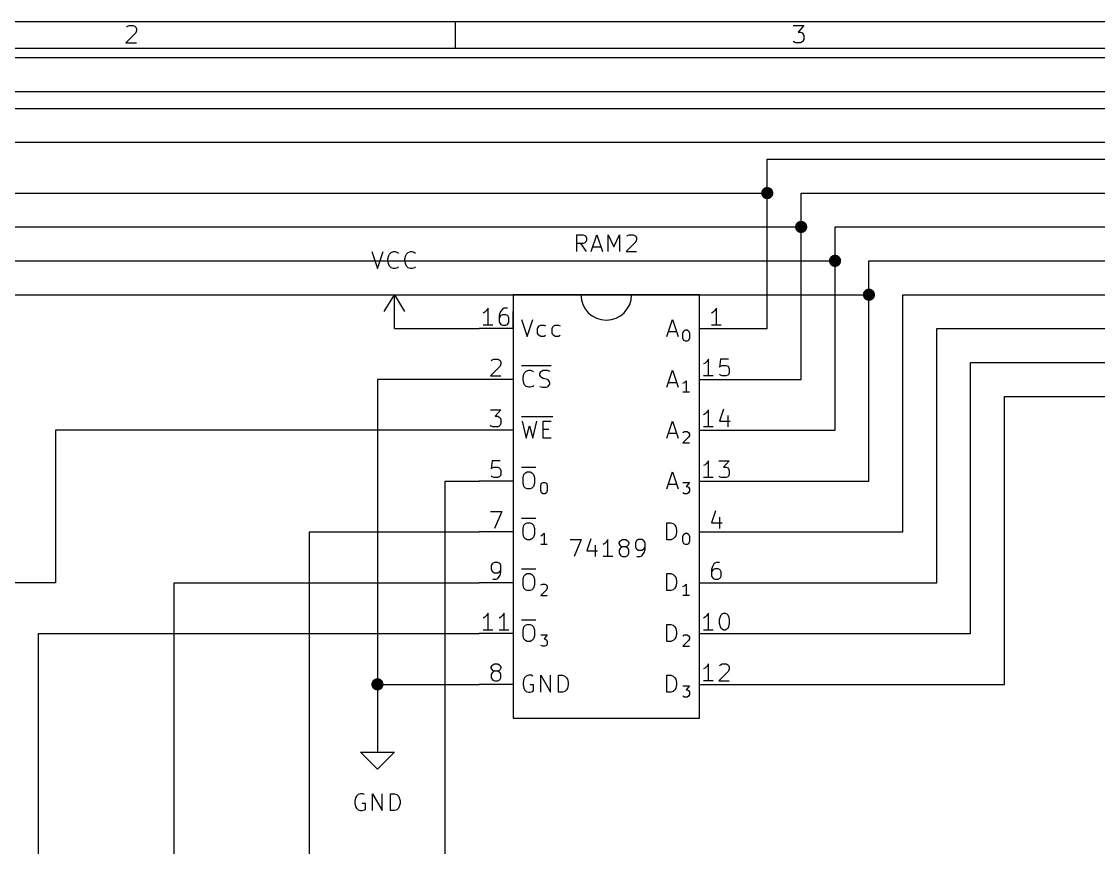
# Model space of a CAD drawing. Extents: x 0.4 to 16.1, y -11.3 to -0.4.
# Drawn here: x 3.05 to 6.227, y -2.831 to -0.394 of the extents above; entities that cross this region are included whole.
import ezdxf

# ---------------------------------------------------------------- set-up
doc = ezdxf.new("R2010")
doc.units = 0
doc.header["$MEASUREMENT"] = 0
for name, color, linetype in [('CYAN2', 4, 'CONTINUOUS'), ('GREEN3', 91, 'CONTINUOUS'), ('LYELLOW', 51, 'CONTINUOUS'), ('RED2', 1, 'CONTINUOUS'), ('RED3', 11, 'CONTINUOUS')]:
    doc.layers.add(name, color=color, linetype=linetype)

msp = doc.modelspace()

# ---------------------------------------------------------------- linework, layer by layer
at = {"layer": 'CYAN2', "linetype": 'CONTINUOUS'}
for p, q in [((4.6881, -1.0728), (4.6881, -1.0228)), ((4.6881, -1.0228), (4.7071, -1.0228)), ((4.7071, -1.0228), (4.7119, -1.0252)), ((4.7119, -1.0466), (4.7071, -1.049)), ((4.7119, -1.0252), (4.7143, -1.0276)), ((4.7143, -1.0442), (4.7119, -1.0466)), ((4.7143, -1.0276), (4.7167, -1.0323)), ((4.7167, -1.0395), (4.7143, -1.0442)), ((4.7167, -1.0323), (4.7167, -1.0395)), ((4.731, -1.0728), (4.7476, -1.0228)), ((4.7476, -1.0228), (4.7643, -1.0728)), ((4.781, -1.0728), (4.781, -1.0228)), ((4.781, -1.0228), (4.7976, -1.0585)), ((4.7976, -1.0585), (4.8143, -1.0228)), ((4.8143, -1.0228), (4.8143, -1.0728)), ((4.8619, -1.0442), (4.8333, -1.0728)), ((4.8357, -1.0276), (4.8381, -1.0252)), ((4.8381, -1.0252), (4.8429, -1.0228)), ((4.8429, -1.0228), (4.8548, -1.0228)), ((4.8548, -1.0228), (4.8595, -1.0252)), ((4.8595, -1.0252), (4.8619, -1.0276)), ((4.8619, -1.0276), (4.8643, -1.0323)), ((4.8643, -1.0371), (4.8619, -1.0442)), ((4.8643, -1.0323), (4.8643, -1.0371)), ((4.0833, -1.0728), (4.1, -1.1228)), ((4.1, -1.1228), (4.1167, -1.0728)), ((4.1333, -1.0847), (4.1357, -1.0799)), ((4.1357, -1.0799), (4.1405, -1.0752)), ((4.1405, -1.0752), (4.1476, -1.0728)), ((4.1476, -1.0728), (4.1524, -1.0728)), ((4.1524, -1.0728), (4.1595, -1.0752)), ((4.1595, -1.0752), (4.1619, -1.0776)), ((4.1833, -1.0847), (4.1857, -1.0799)), ((4.1857, -1.0799), (4.1905, -1.0752)), ((4.1905, -1.0752), (4.1976, -1.0728)), ((4.1976, -1.0728), (4.2024, -1.0728)), ((4.2024, -1.0728), (4.2095, -1.0752)), ((4.2095, -1.0752), (4.2119, -1.0776)), ((4.7071, -1.049), (4.6881, -1.049)), ((4.7167, -1.0728), (4.7, -1.049)), ((4.7357, -1.0585), (4.7595, -1.0585)), ((4.8333, -1.0728), (4.8643, -1.0728)), ((4.131, -1.0942), (4.1333, -1.0847)), ((4.131, -1.1014), (4.131, -1.0942)), ((4.1333, -1.1109), (4.131, -1.1014)), ((4.1357, -1.1157), (4.1333, -1.1109)), ((4.181, -1.0942), (4.1833, -1.0847)), ((4.181, -1.1014), (4.181, -1.0942)), ((4.1833, -1.1109), (4.181, -1.1014)), ((4.1857, -1.1157), (4.1833, -1.1109)), ((4.1405, -1.1204), (4.1357, -1.1157)), ((4.1476, -1.1228), (4.1405, -1.1204)), ((4.1524, -1.1228), (4.1476, -1.1228)), ((4.1595, -1.1204), (4.1524, -1.1228)), ((4.1619, -1.118), (4.1595, -1.1204)), ((4.1905, -1.1204), (4.1857, -1.1157)), ((4.1976, -1.1228), (4.1905, -1.1204)), ((4.2024, -1.1228), (4.1976, -1.1228)), ((4.2095, -1.1204), (4.2024, -1.1228)), ((4.2119, -1.118), (4.2095, -1.1204)), ((4.5248, -1.2731), (4.5414, -1.3231)), ((4.5414, -1.3231), (4.5581, -1.2731)), ((4.5724, -1.2993), (4.5748, -1.2946)), ((4.5724, -1.3136), (4.5724, -1.2993)), ((4.5748, -1.2946), (4.5771, -1.2922)), ((4.5771, -1.2922), (4.5819, -1.2898)), ((4.5819, -1.2898), (4.5914, -1.2898)), ((4.5914, -1.2898), (4.5962, -1.2922)), ((4.6152, -1.2993), (4.6176, -1.2946)), ((4.6152, -1.3136), (4.6152, -1.2993)), ((4.6176, -1.2946), (4.62, -1.2922)), ((4.62, -1.2922), (4.6248, -1.2898)), ((4.6248, -1.2898), (4.6343, -1.2898)), ((4.6343, -1.2898), (4.639, -1.2922)), ((4.9538, -1.3231), (4.9705, -1.2731)), ((4.9705, -1.2731), (4.9871, -1.3231)), ((4.5748, -1.3184), (4.5724, -1.3136)), ((4.5771, -1.3208), (4.5748, -1.3184)), ((4.5819, -1.3231), (4.5771, -1.3208)), ((4.5914, -1.3231), (4.5819, -1.3231)), ((4.5962, -1.3208), (4.5914, -1.3231)), ((4.6176, -1.3184), (4.6152, -1.3136)), ((4.62, -1.3208), (4.6176, -1.3184)), ((4.6248, -1.3231), (4.62, -1.3208)), ((4.6343, -1.3231), (4.6248, -1.3231)), ((4.639, -1.3208), (4.6343, -1.3231)), ((4.9586, -1.3088), (4.9824, -1.3088)), ((5.0014, -1.3136), (5.0038, -1.3065)), ((5.0014, -1.3279), (5.0014, -1.3136)), ((5.0038, -1.335), (5.0014, -1.3279)), ((5.0038, -1.3065), (5.0086, -1.3041)), ((5.0086, -1.3041), (5.0133, -1.3041)), ((5.0133, -1.3041), (5.0181, -1.3065)), ((5.0181, -1.3065), (5.0205, -1.3136)), ((5.0205, -1.3279), (5.0181, -1.335)), ((5.0205, -1.3136), (5.0205, -1.3279)), ((5.0086, -1.3374), (5.0038, -1.335)), ((5.0133, -1.3374), (5.0086, -1.3374)), ((5.0181, -1.335), (5.0133, -1.3374)), ((4.525, -1.4093), (4.6126, -1.4093)), ((4.5343, -1.4303), (4.539, -1.4255)), ((4.539, -1.4255), (4.5462, -1.4231)), ((4.5462, -1.4231), (4.5509, -1.4231)), ((4.5509, -1.4231), (4.5581, -1.4255)), ((4.5581, -1.4255), (4.5605, -1.4279)), ((4.5795, -1.4327), (4.5819, -1.4279)), ((4.5819, -1.4279), (4.5843, -1.4255)), ((4.5843, -1.4255), (4.589, -1.4231)), ((4.589, -1.4231), (4.6009, -1.4231)), ((4.6009, -1.4231), (4.6081, -1.4255)), ((4.9538, -1.4731), (4.9705, -1.4231)), ((4.9705, -1.4231), (4.9871, -1.4731)), ((4.5295, -1.4446), (4.5319, -1.435)), ((4.5295, -1.4517), (4.5295, -1.4446)), ((4.5319, -1.4612), (4.5295, -1.4517)), ((4.5319, -1.435), (4.5343, -1.4303)), ((4.5343, -1.466), (4.5319, -1.4612)), ((4.5795, -1.4374), (4.5795, -1.4327)), ((4.5819, -1.4422), (4.5795, -1.4374)), ((4.5843, -1.4446), (4.5819, -1.4422)), ((4.589, -1.4469), (4.5843, -1.4446)), ((4.5986, -1.4493), (4.589, -1.4469)), ((4.6033, -1.4517), (4.5986, -1.4493)), ((4.6057, -1.4541), (4.6033, -1.4517)), ((4.6081, -1.4588), (4.6057, -1.4541)), ((4.6081, -1.4636), (4.6081, -1.4588)), ((4.9586, -1.4588), (4.9824, -1.4588)), ((5.0014, -1.4612), (5.0062, -1.4588)), ((5.0062, -1.4588), (5.011, -1.4541)), ((5.011, -1.4541), (5.011, -1.4874)), ((4.539, -1.4708), (4.5343, -1.466)), ((4.5462, -1.4731), (4.539, -1.4708)), ((4.5509, -1.4731), (4.5462, -1.4731)), ((4.5581, -1.4708), (4.5509, -1.4731)), ((4.5605, -1.4684), (4.5581, -1.4708)), ((4.5795, -1.4708), (4.5867, -1.4731)), ((4.5867, -1.4731), (4.5986, -1.4731)), ((4.5986, -1.4731), (4.6033, -1.4708)), ((4.6033, -1.4708), (4.6057, -1.4684)), ((4.6057, -1.4684), (4.6081, -1.4636)), ((5.0205, -1.4874), (5.0014, -1.4874)), ((4.525, -1.5593), (4.6174, -1.5593)), ((4.5271, -1.5731), (4.539, -1.6231)), ((4.539, -1.6231), (4.5486, -1.5874)), ((4.5486, -1.5874), (4.5581, -1.6231)), ((4.5581, -1.6231), (4.57, -1.5731)), ((4.589, -1.6231), (4.589, -1.5731)), ((4.589, -1.5731), (4.6129, -1.5731)), ((4.9538, -1.6231), (4.9705, -1.5731)), ((4.9705, -1.5731), (4.9871, -1.6231)), ((4.589, -1.5969), (4.6057, -1.5969)), ((4.9586, -1.6088), (4.9824, -1.6088)), ((5.0014, -1.6065), (5.0062, -1.6041)), ((5.0062, -1.6041), (5.0133, -1.6041)), ((5.0133, -1.6041), (5.0181, -1.6065)), ((5.0181, -1.6065), (5.0205, -1.6112)), ((5.0205, -1.616), (5.0181, -1.6208)), ((5.0205, -1.6112), (5.0205, -1.616)), ((4.6129, -1.6231), (4.589, -1.6231)), ((5.0181, -1.6208), (5.0014, -1.6374)), ((5.0014, -1.6374), (5.0205, -1.6374)), ((4.525, -1.7093), (4.5674, -1.7093)), ((4.5295, -1.7398), (4.5319, -1.7303)), ((4.5295, -1.7565), (4.5295, -1.7398)), ((4.5319, -1.7303), (4.5367, -1.7255)), ((4.5367, -1.7255), (4.5414, -1.7231)), ((4.5414, -1.7231), (4.5509, -1.7231)), ((4.5509, -1.7231), (4.5557, -1.7255)), ((4.5557, -1.7255), (4.5605, -1.7303)), ((4.5605, -1.7303), (4.5629, -1.7398)), ((4.5629, -1.7398), (4.5629, -1.7565)), ((4.9538, -1.7731), (4.9705, -1.7231)), ((4.9705, -1.7231), (4.9871, -1.7731)), ((4.5319, -1.766), (4.5295, -1.7565)), ((4.5367, -1.7708), (4.5319, -1.766)), ((4.5414, -1.7731), (4.5367, -1.7708)), ((4.5509, -1.7731), (4.5414, -1.7731)), ((4.5557, -1.7708), (4.5509, -1.7731)), ((4.5605, -1.766), (4.5557, -1.7708)), ((4.5629, -1.7565), (4.5605, -1.766)), ((4.5819, -1.7636), (4.5843, -1.7565)), ((4.5819, -1.7779), (4.5819, -1.7636)), ((4.5843, -1.785), (4.5819, -1.7779)), ((4.5843, -1.7565), (4.589, -1.7541)), ((4.589, -1.7541), (4.5938, -1.7541)), ((4.5938, -1.7541), (4.5986, -1.7565)), ((4.5986, -1.7565), (4.601, -1.7636)), ((4.601, -1.7779), (4.5986, -1.785)), ((4.601, -1.7636), (4.601, -1.7779)), ((4.9586, -1.7588), (4.9824, -1.7588)), ((5.0014, -1.7541), (5.0205, -1.7541)), ((5.0205, -1.7541), (5.011, -1.766)), ((5.011, -1.766), (5.0133, -1.766)), ((5.0133, -1.766), (5.0181, -1.7684)), ((5.0181, -1.7684), (5.0205, -1.7731)), ((5.0205, -1.7731), (5.0205, -1.7803)), ((4.589, -1.7874), (4.5843, -1.785)), ((4.5938, -1.7874), (4.589, -1.7874)), ((4.5986, -1.785), (4.5938, -1.7874)), ((5.0062, -1.7874), (5.0014, -1.785)), ((5.0133, -1.7874), (5.0062, -1.7874)), ((5.0181, -1.785), (5.0133, -1.7874)), ((5.0205, -1.7803), (5.0181, -1.785)), ((4.525, -1.8593), (4.5674, -1.8593)), ((4.5367, -1.8755), (4.5414, -1.8731)), ((4.5414, -1.8731), (4.5509, -1.8731)), ((4.5509, -1.8731), (4.5557, -1.8755)), ((4.9538, -1.9231), (4.9538, -1.8731)), ((4.9538, -1.8731), (4.9657, -1.8731)), ((4.9657, -1.8731), (4.9729, -1.8755)), ((4.5295, -1.8898), (4.5319, -1.8803)), ((4.5295, -1.9065), (4.5295, -1.8898)), ((4.5319, -1.8803), (4.5367, -1.8755)), ((4.5557, -1.8755), (4.5605, -1.8803)), ((4.5605, -1.8803), (4.5629, -1.8898)), ((4.5629, -1.8898), (4.5629, -1.9065)), ((4.5867, -1.9088), (4.5914, -1.9041)), ((4.5914, -1.9041), (4.5914, -1.9374)), ((4.9729, -1.8755), (4.9776, -1.8803)), ((4.9776, -1.8803), (4.98, -1.885)), ((4.98, -1.885), (4.9824, -1.8946)), ((4.9824, -1.9017), (4.98, -1.9112)), ((4.9824, -1.8946), (4.9824, -1.9017)), ((5.0038, -1.9065), (5.0086, -1.9041)), ((5.0086, -1.9041), (5.0133, -1.9041)), ((5.0133, -1.9041), (5.0181, -1.9065)), ((4.5319, -1.916), (4.5295, -1.9065)), ((4.5367, -1.9208), (4.5319, -1.916)), ((4.5414, -1.9231), (4.5367, -1.9208)), ((4.5509, -1.9231), (4.5414, -1.9231)), ((4.5557, -1.9208), (4.5509, -1.9231)), ((4.5605, -1.916), (4.5557, -1.9208)), ((4.5629, -1.9065), (4.5605, -1.916)), ((4.5819, -1.9112), (4.5867, -1.9088)), ((4.601, -1.9374), (4.5819, -1.9374)), ((4.9657, -1.9231), (4.9538, -1.9231)), ((4.9729, -1.9208), (4.9657, -1.9231)), ((4.9776, -1.916), (4.9729, -1.9208)), ((4.98, -1.9112), (4.9776, -1.916)), ((5.0014, -1.9136), (5.0038, -1.9065)), ((5.0014, -1.9279), (5.0014, -1.9136)), ((5.0038, -1.935), (5.0014, -1.9279)), ((5.0086, -1.9374), (5.0038, -1.935)), ((5.0133, -1.9374), (5.0086, -1.9374)), ((5.0181, -1.935), (5.0133, -1.9374)), ((5.0181, -1.9065), (5.0205, -1.9136)), ((5.0205, -1.9279), (5.0181, -1.935)), ((5.0205, -1.9136), (5.0205, -1.9279)), ((4.525, -2.0093), (4.5674, -2.0093)), ((4.5295, -2.0398), (4.5319, -2.0303)), ((4.5319, -2.0303), (4.5367, -2.0255)), ((4.5367, -2.0255), (4.5414, -2.0231)), ((4.5414, -2.0231), (4.5509, -2.0231)), ((4.5509, -2.0231), (4.5557, -2.0255)), ((4.5557, -2.0255), (4.5605, -2.0303)), ((4.5605, -2.0303), (4.5629, -2.0398)), ((4.9538, -2.0731), (4.9538, -2.0231)), ((4.9538, -2.0231), (4.9657, -2.0231)), ((4.9657, -2.0231), (4.9729, -2.0255)), ((4.9729, -2.0255), (4.9776, -2.0303)), ((4.9776, -2.0303), (4.98, -2.035)), ((4.5295, -2.0565), (4.5295, -2.0398)), ((4.5319, -2.066), (4.5295, -2.0565)), ((4.5629, -2.0565), (4.5605, -2.066)), ((4.5629, -2.0398), (4.5629, -2.0565)), ((4.5819, -2.0565), (4.5867, -2.0541)), ((4.5867, -2.0541), (4.5938, -2.0541)), ((4.5938, -2.0541), (4.5986, -2.0565)), ((4.5986, -2.0565), (4.601, -2.0612)), ((4.601, -2.0612), (4.601, -2.066)), ((4.98, -2.0612), (4.9776, -2.066)), ((4.98, -2.035), (4.9824, -2.0446)), ((4.9824, -2.0517), (4.98, -2.0612)), ((4.9824, -2.0446), (4.9824, -2.0517)), ((5.0014, -2.0612), (5.0062, -2.0588)), ((5.0062, -2.0588), (5.011, -2.0541)), ((5.011, -2.0541), (5.011, -2.0874)), ((4.5367, -2.0708), (4.5319, -2.066)), ((4.5414, -2.0731), (4.5367, -2.0708)), ((4.5509, -2.0731), (4.5414, -2.0731)), ((4.5557, -2.0708), (4.5509, -2.0731)), ((4.5605, -2.066), (4.5557, -2.0708)), ((4.5986, -2.0708), (4.5819, -2.0874)), ((4.5819, -2.0874), (4.601, -2.0874)), ((4.601, -2.066), (4.5986, -2.0708)), ((4.9657, -2.0731), (4.9538, -2.0731)), ((4.9729, -2.0708), (4.9657, -2.0731)), ((4.9776, -2.066), (4.9729, -2.0708)), ((5.0205, -2.0874), (5.0014, -2.0874)), ((4.525, -2.1593), (4.5674, -2.1593)), ((4.5295, -2.1898), (4.5319, -2.1803)), ((4.5295, -2.2065), (4.5295, -2.1898)), ((4.5319, -2.1803), (4.5367, -2.1755)), ((4.5367, -2.1755), (4.5414, -2.1731)), ((4.5414, -2.1731), (4.5509, -2.1731)), ((4.5509, -2.1731), (4.5557, -2.1755)), ((4.5557, -2.1755), (4.5605, -2.1803)), ((4.5605, -2.1803), (4.5629, -2.1898)), ((4.5629, -2.1898), (4.5629, -2.2065)), ((4.9538, -2.2231), (4.9538, -2.1731)), ((4.9538, -2.1731), (4.9657, -2.1731)), ((4.9657, -2.1731), (4.9729, -2.1755)), ((4.9729, -2.1755), (4.9776, -2.1803)), ((4.9776, -2.1803), (4.98, -2.185)), ((4.98, -2.185), (4.9824, -2.1946)), ((4.5319, -2.216), (4.5295, -2.2065)), ((4.5367, -2.2208), (4.5319, -2.216)), ((4.5414, -2.2231), (4.5367, -2.2208)), ((4.5509, -2.2231), (4.5414, -2.2231)), ((4.5557, -2.2208), (4.5509, -2.2231)), ((4.5605, -2.216), (4.5557, -2.2208)), ((4.5629, -2.2065), (4.5605, -2.216)), ((4.5819, -2.2041), (4.601, -2.2041)), ((4.601, -2.2041), (4.5914, -2.216)), ((4.5914, -2.216), (4.5938, -2.216)), ((4.5938, -2.216), (4.5986, -2.2184)), ((4.5986, -2.2184), (4.601, -2.2231)), ((4.601, -2.2231), (4.601, -2.2303)), ((4.9657, -2.2231), (4.9538, -2.2231)), ((4.9729, -2.2208), (4.9657, -2.2231)), ((4.9776, -2.216), (4.9729, -2.2208)), ((4.98, -2.2112), (4.9776, -2.216)), ((4.9824, -2.2017), (4.98, -2.2112)), ((4.9824, -2.1946), (4.9824, -2.2017)), ((5.0014, -2.2065), (5.0062, -2.2041)), ((5.0181, -2.2208), (5.0014, -2.2374)), ((5.0062, -2.2041), (5.0133, -2.2041)), ((5.0133, -2.2041), (5.0181, -2.2065)), ((5.0181, -2.2065), (5.0205, -2.2112)), ((5.0205, -2.216), (5.0181, -2.2208)), ((5.0205, -2.2112), (5.0205, -2.216)), ((4.5867, -2.2374), (4.5819, -2.235)), ((4.5938, -2.2374), (4.5867, -2.2374)), ((4.5986, -2.235), (4.5938, -2.2374)), ((4.601, -2.2303), (4.5986, -2.235)), ((5.0014, -2.2374), (5.0205, -2.2374)), ((4.5319, -2.335), (4.5295, -2.3446)), ((4.5295, -2.3446), (4.5295, -2.3517)), ((4.5343, -2.3303), (4.5319, -2.335)), ((4.539, -2.3255), (4.5343, -2.3303)), ((4.5462, -2.3231), (4.539, -2.3255)), ((4.5533, -2.3231), (4.5462, -2.3231)), ((4.5581, -2.3255), (4.5533, -2.3231)), ((4.5819, -2.3731), (4.5819, -2.3231)), ((4.5819, -2.3231), (4.6105, -2.3731)), ((4.6105, -2.3731), (4.6105, -2.3231)), ((4.6343, -2.3731), (4.6343, -2.3231)), ((4.6343, -2.3231), (4.6462, -2.3231)), ((4.6462, -2.3231), (4.6533, -2.3255)), ((4.6533, -2.3255), (4.6581, -2.3303)), ((4.6581, -2.3303), (4.6605, -2.335)), ((4.6605, -2.335), (4.6629, -2.3446)), ((4.6629, -2.3446), (4.6629, -2.3517)), ((4.9538, -2.3731), (4.9538, -2.3231)), ((4.9538, -2.3231), (4.9657, -2.3231)), ((4.9657, -2.3231), (4.9729, -2.3255)), ((4.9729, -2.3255), (4.9776, -2.3303)), ((4.9776, -2.3303), (4.98, -2.335)), ((4.98, -2.335), (4.9824, -2.3446)), ((4.9824, -2.3446), (4.9824, -2.3517)), ((4.5295, -2.3517), (4.5319, -2.3612)), ((4.5319, -2.3612), (4.5343, -2.366)), ((4.5343, -2.366), (4.539, -2.3708)), ((4.539, -2.3708), (4.5462, -2.3731)), ((4.5462, -2.3731), (4.5509, -2.3731)), ((4.5605, -2.3517), (4.5509, -2.3517)), ((4.5509, -2.3731), (4.5581, -2.3708)), ((4.5581, -2.3708), (4.5605, -2.3684)), ((4.5605, -2.3684), (4.5605, -2.3517)), ((4.6462, -2.3731), (4.6343, -2.3731)), ((4.6533, -2.3708), (4.6462, -2.3731)), ((4.6581, -2.366), (4.6533, -2.3708)), ((4.6605, -2.3612), (4.6581, -2.366)), ((4.6629, -2.3517), (4.6605, -2.3612)), ((4.9657, -2.3731), (4.9538, -2.3731)), ((4.9729, -2.3708), (4.9657, -2.3731)), ((4.9776, -2.366), (4.9729, -2.3708)), ((4.98, -2.3612), (4.9776, -2.366)), ((4.9824, -2.3517), (4.98, -2.3612)), ((5.0014, -2.3541), (5.0205, -2.3541)), ((5.0205, -2.3541), (5.011, -2.366)), ((5.011, -2.366), (5.0133, -2.366)), ((5.0133, -2.366), (5.0181, -2.3684)), ((5.0181, -2.3684), (5.0205, -2.3731)), ((5.0205, -2.3803), (5.0181, -2.385)), ((5.0205, -2.3731), (5.0205, -2.3803)), ((5.0062, -2.3874), (5.0014, -2.385)), ((5.0133, -2.3874), (5.0062, -2.3874)), ((5.0181, -2.385), (5.0133, -2.3874)), ((4.0357, -2.6847), (4.0333, -2.6942)), ((4.0333, -2.6942), (4.0333, -2.7014)), ((4.0381, -2.6799), (4.0357, -2.6847)), ((4.0429, -2.6752), (4.0381, -2.6799)), ((4.05, -2.6728), (4.0429, -2.6752)), ((4.0571, -2.6728), (4.05, -2.6728)), ((4.0619, -2.6752), (4.0571, -2.6728)), ((4.0857, -2.7228), (4.0857, -2.6728)), ((4.0857, -2.6728), (4.1143, -2.7228)), ((4.1143, -2.7228), (4.1143, -2.6728)), ((4.1381, -2.7228), (4.1381, -2.6728)), ((4.1381, -2.6728), (4.15, -2.6728)), ((4.15, -2.6728), (4.1571, -2.6752)), ((4.1571, -2.6752), (4.1619, -2.6799)), ((4.1619, -2.6799), (4.1643, -2.6847)), ((4.1643, -2.6847), (4.1667, -2.6942)), ((4.1667, -2.6942), (4.1667, -2.7014)), ((4.0333, -2.7014), (4.0357, -2.7109)), ((4.0357, -2.7109), (4.0381, -2.7157)), ((4.0381, -2.7157), (4.0429, -2.7204)), ((4.0429, -2.7204), (4.05, -2.7228)), ((4.05, -2.7228), (4.0548, -2.7228)), ((4.0643, -2.7014), (4.0548, -2.7014)), ((4.0548, -2.7228), (4.0619, -2.7204)), ((4.0619, -2.7204), (4.0643, -2.718)), ((4.0643, -2.718), (4.0643, -2.7014)), ((4.15, -2.7228), (4.1381, -2.7228)), ((4.1571, -2.7204), (4.15, -2.7228)), ((4.1619, -2.7157), (4.1571, -2.7204)), ((4.1643, -2.7109), (4.1619, -2.7157)), ((4.1667, -2.7014), (4.1643, -2.7109))]:
    msp.add_line(p, q, dxfattribs=at)
at = {"layer": 'GREEN3', "linetype": 'CONTINUOUS'}
for p, q in [((2.7, -0.5), (6.9, -0.5)), ((2.8, -0.6), (7, -0.6)), ((2.9, -0.65), (6.8, -0.65)), ((3, -0.75), (6.7, -0.75)), ((5.25, -0.8), (9.95, -0.8)), ((5.25, -0.9), (5.25, -0.8)), ((2.4, -0.9), (5.25, -0.9)), ((5.25, -1.3), (5.25, -0.9)), ((5.35, -1), (5.35, -0.9)), ((5.35, -0.9), (9.95, -0.9)), ((2.55, -1), (5.35, -1)), ((5.35, -1.45), (5.35, -1)), ((5.45, -1), (9.95, -1)), ((5.45, -1.1), (5.45, -1)), ((2.65, -1.1), (5.45, -1.1)), ((5.45, -1.6), (5.45, -1.1)), ((5.55, -1.1), (9.95, -1.1)), ((5.55, -1.2), (5.55, -1.1)), ((2.75, -1.2), (5.55, -1.2)), ((5.55, -1.75), (5.55, -1.2)), ((5.65, -1.2), (9.3, -1.2)), ((5.65, -1.9), (5.65, -1.2)), ((4.15, -1.3), (4.4, -1.3)), ((5.15, -1.3), (5.25, -1.3)), ((5.75, -1.3), (9.4, -1.3)), ((5.75, -2.05), (5.75, -1.3)), ((5.85, -2.2), (5.85, -1.4)), ((5.85, -1.4), (9.2, -1.4)), ((4.1, -1.45), (4.1, -2.35)), ((4.4, -1.45), (4.1, -1.45)), ((5.15, -1.45), (5.35, -1.45)), ((5.95, -2.35), (5.95, -1.5)), ((5.95, -1.5), (9.1, -1.5)), ((4.4, -1.6), (3.15, -1.6)), ((3.15, -1.6), (3.15, -2.05)), ((5.15, -1.6), (5.45, -1.6)), ((4.3, -1.75), (4.4, -1.75)), ((4.3, -2.85), (4.3, -1.75)), ((5.15, -1.75), (5.55, -1.75)), ((3.9, -1.9), (4.4, -1.9)), ((3.9, -2.85), (3.9, -1.9)), ((5.15, -1.9), (5.65, -1.9)), ((3.15, -2.05), (2.9, -2.05)), ((3.5, -2.85), (3.5, -2.05)), ((3.5, -2.05), (4.4, -2.05)), ((5.15, -2.05), (5.75, -2.05)), ((3.1, -2.2), (4.4, -2.2)), ((3.1, -2.85), (3.1, -2.2)), ((5.15, -2.2), (5.85, -2.2)), ((4.1, -2.35), (4.4, -2.35)), ((4.1, -2.35), (4.1, -2.5)), ((5.15, -2.35), (5.95, -2.35))]:
    msp.add_line(p, q, dxfattribs=at)
at = {"layer": 'GREEN3', "const_width": 0.018}
for points in [[(5.241, -0.9, 1), (5.259, -0.9, 1)], [(5.341, -1, 1), (5.359, -1, 1)], [(5.441, -1.1, 1), (5.459, -1.1, 1)], [(5.541, -1.2, 1), (5.559, -1.2, 1)], [(4.091, -2.35, 1), (4.109, -2.35, 1)]]:
    msp.add_lwpolyline(points, format="xyb", close=True, dxfattribs=at)
at = {"layer": 'LYELLOW', "linetype": 'CONTINUOUS'}
for p, q in [((5.05, -1.2), (4.5, -1.2)), ((4.5, -1.2), (4.5, -1.3)), ((5.05, -2.45), (5.05, -1.2)), ((4.5, -1.25), (4.5, -2.45)), ((4.5, -1.3), (4.5, -1.25)), ((4.5, -2.45), (5.05, -2.45))]:
    msp.add_line(p, q, dxfattribs=at)
at = {"layer": 'RED2', "linetype": 'CONTINUOUS'}
for p, q in [((0.3937, -0.3937), (16.1413, -0.3937)), ((3.3601, -0.4101), (3.3625, -0.4077)), ((3.3625, -0.4077), (3.3674, -0.4053)), ((3.3674, -0.4053), (3.3796, -0.4053)), ((3.3796, -0.4053), (3.3845, -0.4077)), ((3.3845, -0.4077), (3.3869, -0.4101)), ((3.3869, -0.4101), (3.3893, -0.415)), ((4.3307, -0.4724), (4.3307, -0.3937)), ((5.3262, -0.4053), (5.3578, -0.4053)), ((5.3578, -0.4053), (5.3408, -0.4248)), ((3.3869, -0.4272), (3.3576, -0.4564)), ((3.3893, -0.4199), (3.3869, -0.4272)), ((3.3893, -0.415), (3.3893, -0.4199)), ((5.3408, -0.4248), (5.3481, -0.4248)), ((5.3481, -0.4248), (5.353, -0.4272)), ((5.353, -0.4272), (5.3554, -0.4296)), ((5.3554, -0.4296), (5.3578, -0.4345)), ((5.3578, -0.4345), (5.3578, -0.4467)), ((0.4724, -0.4724), (16.0626, -0.4724)), ((3.3576, -0.4564), (3.3893, -0.4564)), ((5.3286, -0.454), (5.3262, -0.4516)), ((5.3335, -0.4564), (5.3286, -0.454)), ((5.3481, -0.4564), (5.3335, -0.4564)), ((5.353, -0.454), (5.3481, -0.4564)), ((5.3554, -0.4516), (5.353, -0.454)), ((5.3578, -0.4467), (5.3554, -0.4516)), ((4.12, -1.25), (4.15, -1.2)), ((4.15, -1.2), (4.18, -1.25)), ((4.15, -1.3), (4.15, -1.2)), ((5.05, -1.2), (4.5, -1.2)), ((4.5, -1.2), (4.5, -1.3)), ((5.05, -2.45), (5.05, -1.2)), ((4.5, -1.25), (4.5, -2.45)), ((4.5, -1.3), (4.4, -1.3)), ((5.05, -1.3), (5.15, -1.3)), ((4.5, -1.45), (4.4, -1.45)), ((5.05, -1.45), (5.15, -1.45)), ((4.5, -1.6), (4.4, -1.6)), ((5.05, -1.6), (5.15, -1.6)), ((4.5, -1.75), (4.4, -1.75)), ((5.05, -1.75), (5.15, -1.75)), ((4.5, -1.9), (4.4, -1.9)), ((5.05, -1.9), (5.15, -1.9)), ((4.6681, -1.9228), (4.7014, -1.9228)), ((4.7014, -1.9228), (4.68, -1.9728)), ((4.73, -1.9204), (4.7181, -1.9561)), ((4.7705, -1.9347), (4.7657, -1.9371)), ((4.7752, -1.9299), (4.7705, -1.9347)), ((4.78, -1.9228), (4.7752, -1.9299)), ((4.78, -1.9728), (4.78, -1.9228)), ((4.8133, -1.9323), (4.8157, -1.9276)), ((4.8133, -1.9347), (4.8133, -1.9323)), ((4.8157, -1.9395), (4.8133, -1.9347)), ((4.8157, -1.9276), (4.8181, -1.9252)), ((4.8181, -1.9252), (4.8229, -1.9228)), ((4.8229, -1.9228), (4.8324, -1.9228)), ((4.8324, -1.9228), (4.8371, -1.9252)), ((4.8371, -1.9252), (4.8395, -1.9276)), ((4.8395, -1.9276), (4.8419, -1.9323)), ((4.8419, -1.9347), (4.8395, -1.9395)), ((4.8419, -1.9323), (4.8419, -1.9347)), ((4.8633, -1.9276), (4.861, -1.9323)), ((4.861, -1.9323), (4.861, -1.9442)), ((4.8657, -1.9252), (4.8633, -1.9276)), ((4.8705, -1.9228), (4.8657, -1.9252)), ((4.88, -1.9228), (4.8705, -1.9228)), ((4.8848, -1.9252), (4.88, -1.9228)), ((4.8871, -1.9276), (4.8848, -1.9252)), ((4.8895, -1.9323), (4.8871, -1.9276)), ((4.8895, -1.9514), (4.8895, -1.9323)), ((4.7181, -1.9561), (4.749, -1.9561)), ((4.7419, -1.9395), (4.7419, -1.9728)), ((4.8157, -1.949), (4.8133, -1.9538)), ((4.8133, -1.9538), (4.8133, -1.9633)), ((4.8133, -1.9633), (4.8157, -1.968)), ((4.8181, -1.9419), (4.8157, -1.9395)), ((4.8181, -1.9466), (4.8157, -1.949)), ((4.8157, -1.968), (4.8181, -1.9704)), ((4.8229, -1.9442), (4.8181, -1.9419)), ((4.8229, -1.9442), (4.8181, -1.9466)), ((4.8324, -1.9442), (4.8229, -1.9442)), ((4.8371, -1.9419), (4.8324, -1.9442)), ((4.8371, -1.9466), (4.8324, -1.9442)), ((4.8395, -1.9395), (4.8371, -1.9419)), ((4.8395, -1.949), (4.8371, -1.9466)), ((4.8371, -1.9704), (4.8395, -1.968)), ((4.8419, -1.9538), (4.8395, -1.949)), ((4.8395, -1.968), (4.8419, -1.9633)), ((4.8419, -1.9633), (4.8419, -1.9538)), ((4.861, -1.9442), (4.8633, -1.949)), ((4.8633, -1.949), (4.8657, -1.9514)), ((4.8657, -1.9514), (4.8705, -1.9538)), ((4.8705, -1.9538), (4.88, -1.9538)), ((4.88, -1.9538), (4.8848, -1.9514)), ((4.88, -1.9704), (4.8824, -1.968)), ((4.8824, -1.968), (4.8871, -1.9609)), ((4.8848, -1.9514), (4.8871, -1.949)), ((4.8871, -1.949), (4.8895, -1.9442)), ((4.8871, -1.9609), (4.8895, -1.9514)), ((4.7943, -1.9728), (4.7657, -1.9728)), ((4.8181, -1.9704), (4.8229, -1.9728)), ((4.8229, -1.9728), (4.8324, -1.9728)), ((4.8324, -1.9728), (4.8371, -1.9704)), ((4.8657, -1.9728), (4.8752, -1.9728)), ((4.8752, -1.9728), (4.88, -1.9704)), ((4.5, -2.05), (4.4, -2.05)), ((5.05, -2.05), (5.15, -2.05)), ((4.5, -2.2), (4.4, -2.2)), ((5.05, -2.2), (5.15, -2.2)), ((4.5, -2.35), (4.4, -2.35)), ((5.05, -2.35), (5.15, -2.35)), ((4.5, -2.45), (5.05, -2.45)), ((4.1, -2.5), (4.1, -2.55)), ((4.1, -2.6), (4.05, -2.55)), ((4.05, -2.55), (4.1, -2.55)), ((4.1, -2.55), (4.15, -2.55)), ((4.15, -2.55), (4.1, -2.6))]:
    msp.add_line(p, q, dxfattribs=at)
at = {"layer": 'RED2'}
msp.add_arc((4.775, -1.2), 0.075, -180, 0, dxfattribs=at)
at = {"layer": 'RED3', "linetype": 'CONTINUOUS'}
for p, q in [((4.4167, -1.2518), (4.4119, -1.2542)), ((4.4214, -1.247), (4.4167, -1.2518)), ((4.4262, -1.2399), (4.4214, -1.247)), ((4.4262, -1.2899), (4.4262, -1.2399)), ((4.4619, -1.2518), (4.4595, -1.2613)), ((4.4595, -1.2613), (4.4595, -1.2804)), ((4.4619, -1.2637), (4.4595, -1.2684)), ((4.4667, -1.2446), (4.4619, -1.2518)), ((4.4643, -1.2613), (4.4619, -1.2637)), ((4.469, -1.2589), (4.4643, -1.2613)), ((4.469, -1.2423), (4.4667, -1.2446)), ((4.4738, -1.2399), (4.469, -1.2423)), ((4.4786, -1.2589), (4.469, -1.2589)), ((4.4833, -1.2399), (4.4738, -1.2399)), ((4.4833, -1.2613), (4.4786, -1.2589)), ((4.4857, -1.2637), (4.4833, -1.2613)), ((4.4881, -1.2684), (4.4857, -1.2637)), ((4.4881, -1.2804), (4.4881, -1.2684)), ((5.0905, -1.2518), (5.0857, -1.2542)), ((5.0952, -1.247), (5.0905, -1.2518)), ((5.1, -1.2399), (5.0952, -1.247)), ((5.1, -1.2899), (5.1, -1.2399)), ((4.4405, -1.2899), (4.4119, -1.2899)), ((4.4595, -1.2804), (4.4619, -1.2851)), ((4.4619, -1.2851), (4.4643, -1.2875)), ((4.4643, -1.2875), (4.469, -1.2899)), ((4.469, -1.2899), (4.4786, -1.2899)), ((4.4786, -1.2899), (4.4833, -1.2875)), ((4.4833, -1.2875), (4.4857, -1.2851)), ((4.4857, -1.2851), (4.4881, -1.2804)), ((5.1143, -1.2899), (5.0857, -1.2899)), ((4.4357, -1.3946), (4.4381, -1.3923)), ((4.4381, -1.3923), (4.4429, -1.3899)), ((4.4429, -1.3899), (4.4548, -1.3899)), ((4.4548, -1.3899), (4.4595, -1.3923)), ((4.4595, -1.3923), (4.4619, -1.3946)), ((4.4619, -1.3946), (4.4643, -1.3994)), ((5.0714, -1.397), (5.0667, -1.4018)), ((5.0762, -1.3899), (5.0714, -1.397)), ((5.0762, -1.4399), (5.0762, -1.3899)), ((5.1119, -1.3899), (5.1095, -1.4137)), ((5.1357, -1.3899), (5.1119, -1.3899)), ((4.4619, -1.4113), (4.4333, -1.4399)), ((4.4643, -1.4042), (4.4619, -1.4113)), ((4.4643, -1.3994), (4.4643, -1.4042)), ((5.0667, -1.4018), (5.0619, -1.4042)), ((5.1095, -1.4137), (5.1119, -1.4113)), ((5.1119, -1.4113), (5.1167, -1.4089)), ((5.1167, -1.4089), (5.1286, -1.4089)), ((5.1286, -1.4089), (5.1333, -1.4113)), ((5.1333, -1.4113), (5.1357, -1.4137)), ((5.1357, -1.4137), (5.1381, -1.4184)), ((5.1381, -1.4184), (5.1381, -1.4304)), ((4.4333, -1.4399), (4.4643, -1.4399)), ((5.0905, -1.4399), (5.0619, -1.4399)), ((5.1119, -1.4375), (5.1095, -1.4351)), ((5.1167, -1.4399), (5.1119, -1.4375)), ((5.1286, -1.4399), (5.1167, -1.4399)), ((5.1333, -1.4375), (5.1286, -1.4399)), ((5.1357, -1.4351), (5.1333, -1.4375)), ((5.1381, -1.4304), (5.1357, -1.4351)), ((4.4333, -1.5399), (4.4643, -1.5399)), ((4.4643, -1.5399), (4.4476, -1.5589)), ((5.0667, -1.5518), (5.0619, -1.5542)), ((5.0714, -1.547), (5.0667, -1.5518)), ((5.0762, -1.5399), (5.0714, -1.547)), ((5.0762, -1.5899), (5.0762, -1.5399)), ((5.1214, -1.5375), (5.1095, -1.5732)), ((5.1333, -1.5565), (5.1333, -1.5899)), ((4.4357, -1.5875), (4.4333, -1.5851)), ((4.4405, -1.5899), (4.4357, -1.5875)), ((4.4476, -1.5589), (4.4548, -1.5589)), ((4.4548, -1.5589), (4.4595, -1.5613)), ((4.4595, -1.5875), (4.4548, -1.5899)), ((4.4595, -1.5613), (4.4619, -1.5637)), ((4.4619, -1.5851), (4.4595, -1.5875)), ((4.4619, -1.5637), (4.4643, -1.5684)), ((4.4643, -1.5804), (4.4619, -1.5851)), ((4.4643, -1.5684), (4.4643, -1.5804)), ((5.1095, -1.5732), (5.1405, -1.5732)), ((4.4548, -1.5899), (4.4405, -1.5899)), ((5.0905, -1.5899), (5.0619, -1.5899)), ((4.4381, -1.6899), (4.4357, -1.7137)), ((4.4357, -1.7137), (4.4381, -1.7113)), ((4.4619, -1.6899), (4.4381, -1.6899)), ((4.4381, -1.7113), (4.4429, -1.7089)), ((4.4429, -1.7089), (4.4548, -1.7089)), ((4.4548, -1.7089), (4.4595, -1.7113)), ((4.4595, -1.7113), (4.4619, -1.7137)), ((4.4619, -1.7137), (4.4643, -1.7184)), ((5.0667, -1.7018), (5.0619, -1.7042)), ((5.0714, -1.697), (5.0667, -1.7018)), ((5.0762, -1.6899), (5.0714, -1.697)), ((5.0762, -1.7399), (5.0762, -1.6899)), ((5.1071, -1.6899), (5.1381, -1.6899)), ((5.1381, -1.6899), (5.1214, -1.7089)), ((5.1214, -1.7089), (5.1286, -1.7089)), ((5.1286, -1.7089), (5.1333, -1.7113)), ((5.1333, -1.7113), (5.1357, -1.7137)), ((5.1357, -1.7137), (5.1381, -1.7184)), ((4.4381, -1.7375), (4.4357, -1.7351)), ((4.4429, -1.7399), (4.4381, -1.7375)), ((4.4548, -1.7399), (4.4429, -1.7399)), ((4.4595, -1.7375), (4.4548, -1.7399)), ((4.4619, -1.7351), (4.4595, -1.7375)), ((4.4643, -1.7304), (4.4619, -1.7351)), ((4.4643, -1.7184), (4.4643, -1.7304)), ((5.0905, -1.7399), (5.0619, -1.7399)), ((5.1095, -1.7375), (5.1071, -1.7351)), ((5.1143, -1.7399), (5.1095, -1.7375)), ((5.1286, -1.7399), (5.1143, -1.7399)), ((5.1333, -1.7375), (5.1286, -1.7399)), ((5.1357, -1.7351), (5.1333, -1.7375)), ((5.1381, -1.7304), (5.1357, -1.7351)), ((5.1381, -1.7184), (5.1381, -1.7304)), ((4.4333, -1.8399), (4.4667, -1.8399)), ((4.4667, -1.8399), (4.4452, -1.8899)), ((5.0976, -1.8375), (5.0857, -1.8732)), ((5.0857, -1.8732), (5.1167, -1.8732)), ((5.1095, -1.8565), (5.1095, -1.8899)), ((4.4381, -1.9946), (4.4357, -1.9994)), ((4.4357, -1.9994), (4.4357, -2.0113)), ((4.4405, -1.9923), (4.4381, -1.9946)), ((4.4452, -1.9899), (4.4405, -1.9923)), ((4.4548, -1.9899), (4.4452, -1.9899)), ((4.4595, -1.9923), (4.4548, -1.9899)), ((4.4619, -1.9946), (4.4595, -1.9923)), ((4.4643, -1.9994), (4.4619, -1.9946)), ((4.4643, -2.0184), (4.4643, -1.9994)), ((5.0929, -1.9946), (5.0881, -2.0018)), ((5.0952, -1.9923), (5.0929, -1.9946)), ((5.1, -1.9899), (5.0952, -1.9923)), ((5.1095, -1.9899), (5.1, -1.9899)), ((4.4357, -2.0113), (4.4381, -2.0161)), ((4.4381, -2.0161), (4.4405, -2.0184)), ((4.4405, -2.0184), (4.4452, -2.0208)), ((4.4452, -2.0208), (4.4548, -2.0208)), ((4.4548, -2.0208), (4.4595, -2.0184)), ((4.4571, -2.0351), (4.4619, -2.028)), ((4.4595, -2.0184), (4.4619, -2.0161)), ((4.4619, -2.0161), (4.4643, -2.0113)), ((4.4619, -2.028), (4.4643, -2.0184)), ((5.0881, -2.0018), (5.0857, -2.0113)), ((5.0857, -2.0113), (5.0857, -2.0304)), ((5.0881, -2.0137), (5.0857, -2.0184)), ((5.0857, -2.0304), (5.0881, -2.0351)), ((5.0905, -2.0113), (5.0881, -2.0137)), ((5.0952, -2.0089), (5.0905, -2.0113)), ((5.1048, -2.0089), (5.0952, -2.0089)), ((5.1095, -2.0113), (5.1048, -2.0089)), ((5.1119, -2.0137), (5.1095, -2.0113)), ((5.1143, -2.0184), (5.1119, -2.0137)), ((5.1119, -2.0351), (5.1143, -2.0304)), ((5.1143, -2.0304), (5.1143, -2.0184)), ((4.4405, -2.0399), (4.45, -2.0399)), ((4.45, -2.0399), (4.4548, -2.0375)), ((4.4548, -2.0375), (4.4571, -2.0351)), ((5.0881, -2.0351), (5.0905, -2.0375)), ((5.0905, -2.0375), (5.0952, -2.0399)), ((5.0952, -2.0399), (5.1048, -2.0399)), ((5.1048, -2.0399), (5.1095, -2.0375)), ((5.1095, -2.0375), (5.1119, -2.0351)), ((4.4167, -2.1518), (4.4119, -2.1542)), ((4.4214, -2.147), (4.4167, -2.1518)), ((4.4262, -2.1399), (4.4214, -2.147)), ((4.4262, -2.1899), (4.4262, -2.1399)), ((4.4643, -2.1518), (4.4595, -2.1542)), ((4.469, -2.147), (4.4643, -2.1518)), ((4.4738, -2.1399), (4.469, -2.147)), ((4.4738, -2.1899), (4.4738, -2.1399)), ((5.0667, -2.1518), (5.0619, -2.1542)), ((5.0714, -2.147), (5.0667, -2.1518)), ((5.0762, -2.1399), (5.0714, -2.147)), ((5.0762, -2.1899), (5.0762, -2.1399)), ((5.1095, -2.1589), (5.1119, -2.1494)), ((5.1095, -2.1708), (5.1095, -2.1589)), ((5.1119, -2.1494), (5.1143, -2.1446)), ((5.1143, -2.1446), (5.1167, -2.1423)), ((5.1167, -2.1423), (5.1214, -2.1399)), ((5.1214, -2.1399), (5.1262, -2.1399)), ((5.1262, -2.1399), (5.1309, -2.1423)), ((5.1309, -2.1423), (5.1333, -2.1446)), ((5.1333, -2.1446), (5.1357, -2.1494)), ((5.1357, -2.1494), (5.1381, -2.1589)), ((5.1381, -2.1589), (5.1381, -2.1708)), ((4.4405, -2.1899), (4.4119, -2.1899)), ((4.4881, -2.1899), (4.4595, -2.1899)), ((5.0905, -2.1899), (5.0619, -2.1899)), ((5.1119, -2.1804), (5.1095, -2.1708)), ((5.1143, -2.1851), (5.1119, -2.1804)), ((5.1167, -2.1875), (5.1143, -2.1851)), ((5.1214, -2.1899), (5.1167, -2.1875)), ((5.1262, -2.1899), (5.1214, -2.1899)), ((5.1309, -2.1875), (5.1262, -2.1899)), ((5.1333, -2.1851), (5.1309, -2.1875)), ((5.1357, -2.1804), (5.1333, -2.1851)), ((5.1381, -2.1708), (5.1357, -2.1804)), ((4.4357, -2.2994), (4.4381, -2.2946)), ((4.4357, -2.3018), (4.4357, -2.2994)), ((4.4381, -2.3065), (4.4357, -2.3018)), ((4.4381, -2.3161), (4.4357, -2.3208)), ((4.4381, -2.2946), (4.4405, -2.2923)), ((4.4405, -2.3089), (4.4381, -2.3065)), ((4.4405, -2.3137), (4.4381, -2.3161)), ((4.4405, -2.2923), (4.4452, -2.2899)), ((4.4452, -2.3113), (4.4405, -2.3089)), ((4.4452, -2.3113), (4.4405, -2.3137)), ((4.4452, -2.2899), (4.4548, -2.2899)), ((4.4548, -2.3113), (4.4452, -2.3113)), ((4.4548, -2.2899), (4.4595, -2.2923)), ((4.4595, -2.3089), (4.4548, -2.3113)), ((4.4595, -2.3137), (4.4548, -2.3113)), ((4.4595, -2.2923), (4.4619, -2.2946)), ((4.4619, -2.3065), (4.4595, -2.3089)), ((4.4619, -2.3161), (4.4595, -2.3137)), ((4.4619, -2.2946), (4.4643, -2.2994)), ((4.4643, -2.3018), (4.4619, -2.3065)), ((4.4643, -2.3208), (4.4619, -2.3161)), ((4.4643, -2.2994), (4.4643, -2.3018)), ((5.0667, -2.3018), (5.0619, -2.3042)), ((5.0714, -2.297), (5.0667, -2.3018)), ((5.0762, -2.2899), (5.0714, -2.297)), ((5.0762, -2.3399), (5.0762, -2.2899)), ((5.1357, -2.3113), (5.1071, -2.3399)), ((5.1095, -2.2946), (5.1119, -2.2923)), ((5.1119, -2.2923), (5.1167, -2.2899)), ((5.1167, -2.2899), (5.1286, -2.2899)), ((5.1286, -2.2899), (5.1333, -2.2923)), ((5.1333, -2.2923), (5.1357, -2.2946)), ((5.1357, -2.2946), (5.1381, -2.2994)), ((5.1381, -2.3042), (5.1357, -2.3113)), ((5.1381, -2.2994), (5.1381, -2.3042)), ((4.4357, -2.3208), (4.4357, -2.3304)), ((4.4357, -2.3304), (4.4381, -2.3351)), ((4.4381, -2.3351), (4.4405, -2.3375)), ((4.4405, -2.3375), (4.4452, -2.3399)), ((4.4452, -2.3399), (4.4548, -2.3399)), ((4.4548, -2.3399), (4.4595, -2.3375)), ((4.4595, -2.3375), (4.4619, -2.3351)), ((4.4619, -2.3351), (4.4643, -2.3304)), ((4.4643, -2.3304), (4.4643, -2.3208)), ((5.0905, -2.3399), (5.0619, -2.3399)), ((5.1071, -2.3399), (5.1381, -2.3399))]:
    msp.add_line(p, q, dxfattribs=at)

doc.saveas('drawing.dxf')
